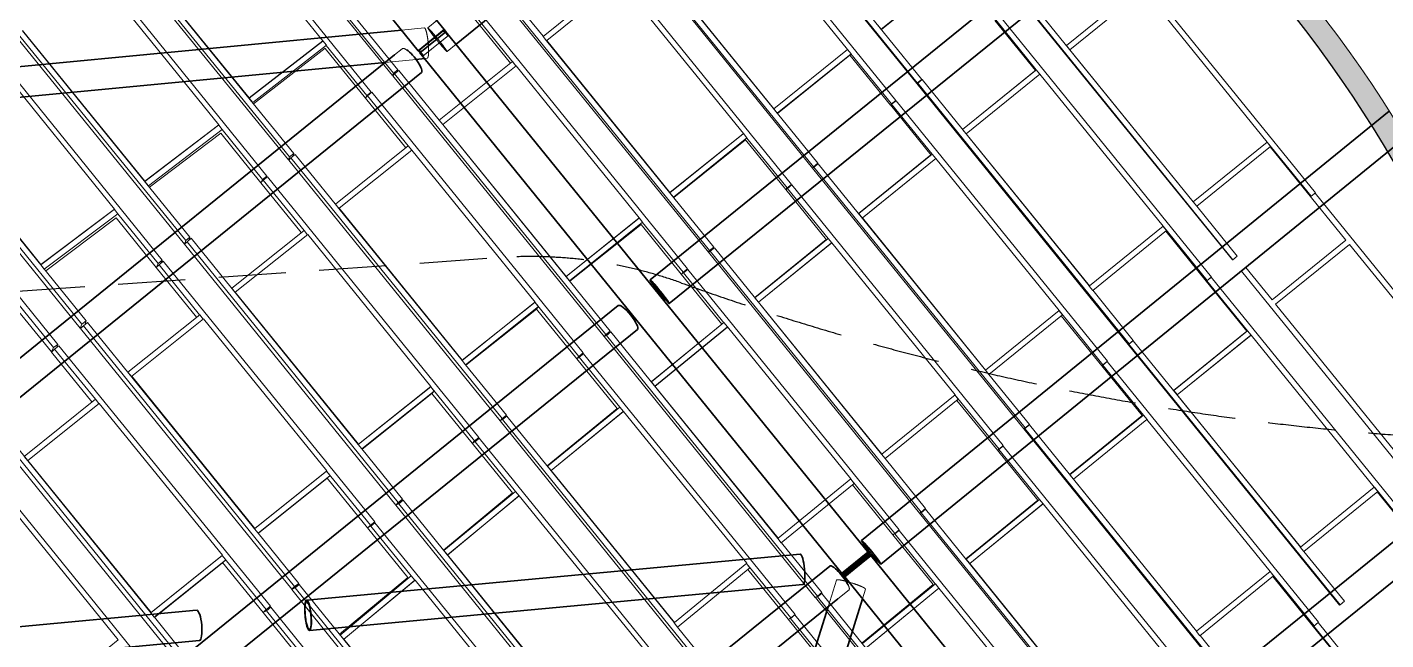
# Model space of a CAD drawing. Header units: millimetres. Extents: x 834681283 to 835686922, y 817551134 to 819407044.
# Drawn here: x 835303174 to 835315313, y 818161185 to 818166665 of the extents above; entities that cross this region are included whole.
import ezdxf
from ezdxf.xclip import XClip

# ---------------------------------------------------------------- set-up
doc = ezdxf.new("R2010")
doc.units = ezdxf.units.MM
doc.header["$LTSCALE"] = 1200
doc.header["$MEASUREMENT"] = 0
doc.header["$XCLIPFRAME"] = 0
for name, pattern in [('P01-MAAN-P-EVA$0$HIDDENX2', [0.75, 0.5, -0.25]), ('P01-MAGP-EVA-GREENERY$0$HIDDEN', [0.375, 0.25, -0.125]), ('P01-MAGP-P-RF$0$P01-MBDR-P-B1$0$FDA(cad v 2007)$0$HIDDENX2', [0.75, 0.5, -0.25]), ('P01-MAGP-P-RF$0$P01_MS_01_N1-FloorPlan-PART2OFUPPERROOFSETTINGOUT$0$BH DASHED2', [3, 2, -1]), ('P01-MAGP-P-RF$0$PHANTOM', [2.5, 1.25, -0.25, 0.25, -0.25, 0.25, -0.25])]:
    doc.linetypes.add(name, pattern=pattern)
doc.layers.get('Defpoints').update_dxf_attribs({"color": 15})
for name, color, linetype, lineweight in [('AR-PLANT_AR_BS_MI_', 9, 'Continuous', 25), ('P01-MAGP-EVA-GREENERY$0$DR-FLD', 8, 'Continuous', 25), ('P01-MAGP-P-RF$0$AR-HATCH_AR_', 253, 'Continuous', 13), ('P01-MAGP-P-RF$0$AR-PLANT_AR_BS_MI_', 4, 'Continuous', 25), ('P01-MAGP-P-RF$0$AR-ROOF_AR_BS_MI_', 3, 'Continuous', 18), ('P01-MAGP-P-RF$0$MMH053__', 253, 'P01-MAGP-P-RF$0$PHANTOM', 40), ('P01-MAGP-P-RF$0$P01_MS_01_N1-FloorPlan-PART2OFUPPERROOFSETTINGOUT$0$S-BEAM', 253, 'Continuous', 35), ('P01-MAGP-P-RF$0$P01_MS_01_N1-FloorPlan-PART2OFUPPERROOFSETTINGOUT$0$S-BEAM-HIDN', 253, 'P01-MAGP-P-RF$0$P01_MS_01_N1-FloorPlan-PART2OFUPPERROOFSETTINGOUT$0$BH DASHED2', 18), ('P01-MAGP-P-RF$0$ROOF MESH HALF TONE$0$A-GLAZ', 253, 'Continuous', 9)]:
    doc.layers.add(name, color=color, linetype=linetype, lineweight=lineweight)
doc.layers.add('P01-MAAN-P-EVA$0$ADA08640', color=2, linetype='Continuous')
doc.layers.add('P01-MAGP-EVA-GREENERY$0$SURFACE CHANNEL', color=8, linetype='Continuous')
pattern_1 = [(3.998948738, (0, 0), (27.2443254035, 65.5595853656), [0, -63.5])]

# ---------------------------------------------------------------- blocks, each defined once
blk = doc.blocks.new('P01-MAGP-P-RF$0$P01_MS_01_N1-FloorPlan-PART2OFUPPERROOFSETTINGOUT$0$Circular Hollow Sections - CHS273x8_PSB100-8479220-PART 2 OF  UPPER ROOF SETTING OUT')
at = {"layer": 'P01-MAGP-P-RF$0$P01_MS_01_N1-FloorPlan-PART2OFUPPERROOFSETTINGOUT$0$S-BEAM'}
for p, q in [((82357, 64945), (77944, 64844)), ((77950, 64571), (82363, 64672))]:
    blk.add_line(p, q, dxfattribs=at)
for centre, major_axis, start_param, end_param in [((82360, 64808), (-3, 136), 3.141593, 6.283185), ((77947, 64707), (-3, 136), 0, 3.141593), ((77947, 64707), (-3, 128), 0, 3.141593), ((77947, 64707), (-3, 136), 3.141593, 6.283185), ((77947, 64707), (-3, 128), 3.141593, 6.283185)]:
    blk.add_ellipse(centre, major_axis=major_axis, ratio=0.242817, start_param=start_param, end_param=end_param, dxfattribs=at)
blk = doc.blocks.new('P01-MAGP-P-RF$0$P01_MS_01_N1-FloorPlan-PART2OFUPPERROOFSETTINGOUT$0$Circular Hollow Sections - CHS273x10_PSB97-8454391-PART 2 OF  UPPER ROOF SETTING OUT')
at = {"layer": 'P01-MAGP-P-RF$0$P01_MS_01_N1-FloorPlan-PART2OFUPPERROOFSETTINGOUT$0$S-BEAM'}
for p, q in [((82872, 72302), (75821, 67365)), ((75978, 67142), (83028, 72079))]:
    blk.add_line(p, q, dxfattribs=at)
for centre, major_axis, start_param, end_param in [((82950, 72190), (-78, 112), 3.141593, 6.283185), ((75900, 67254), (-78, 112), 3.141593, 6.283185), ((75900, 67254), (-78, 112), 0, 3.141593), ((75900, 67254), (-73, 104), 0, 3.141593), ((75900, 67254), (-73, 104), 3.141593, 6.283185)]:
    blk.add_ellipse(centre, major_axis=major_axis, ratio=0.240759, start_param=start_param, end_param=end_param, dxfattribs=at)
blk = doc.blocks.new('P01-MAGP-P-RF$0$P01_MS_01_N1-FloorPlan-PART2OFUPPERROOFSETTINGOUT$0$Circular Hollow Sections - CHS273x10_PSB97-8454419-PART 2 OF  UPPER ROOF SETTING OUT')
at = {"layer": 'P01-MAGP-P-RF$0$P01_MS_01_N1-FloorPlan-PART2OFUPPERROOFSETTINGOUT$0$S-BEAM'}
for p, q in [((86304, 67400), (79258, 62466)), ((79415, 62242), (86461, 67176))]:
    blk.add_line(p, q, dxfattribs=at)
for centre, major_axis, start_param, end_param in [((86382, 67288), (-78, 112), 3.141593, 6.283185), ((79336, 62354), (-78, 112), 0, 3.141593), ((79336, 62354), (-73, 104), 0, 3.141593), ((79336, 62354), (-78, 112), 3.141593, 6.283185), ((79336, 62354), (-73, 104), 3.141593, 6.283185)]:
    blk.add_ellipse(centre, major_axis=major_axis, ratio=0.248356, start_param=start_param, end_param=end_param, dxfattribs=at)
blk = doc.blocks.new('P01-MAGP-P-RF$0$P01_MS_01_N1-FloorPlan-PART2OFUPPERROOFSETTINGOUT$0$Circular Hollow Sections - CHS273x8_PSB100-8479246-PART 2 OF  UPPER ROOF SETTING OUT')
at = {"layer": 'P01-MAGP-P-RF$0$P01_MS_01_N1-FloorPlan-PART2OFUPPERROOFSETTINGOUT$0$S-BEAM'}
for p, q in [((87771, 65068), (83344, 64967)), ((83350, 64694), (87777, 64795))]:
    blk.add_line(p, q, dxfattribs=at)
for centre, major_axis, start_param, end_param in [((87774, 64932), (-3, 136), 3.141593, 6.283185), ((83347, 64831), (-3, 136), 0, 3.141593), ((83347, 64831), (-3, 128), 0, 3.141593), ((83347, 64831), (-3, 136), 3.141593, 6.283185), ((83347, 64831), (-3, 128), 3.141593, 6.283185)]:
    blk.add_ellipse(centre, major_axis=major_axis, ratio=0.197786, start_param=start_param, end_param=end_param, dxfattribs=at)
blk = doc.blocks.new('P01-MAGP-P-RF$0$P01_MS_01_N1-FloorPlan-PART2OFUPPERROOFSETTINGOUT$0$Circular Hollow Sections - CHS273x16_PSB98-8454246-PART 2 OF  UPPER ROOF SETTING OUT')
at = {"layer": 'P01-MAGP-P-RF$0$P01_MS_01_N1-FloorPlan-PART2OFUPPERROOFSETTINGOUT$0$S-BEAM'}
for p, q in [((84467, 69776), (77590, 64961)), ((77747, 64737), (84695, 69602))]:
    blk.add_line(p, q, dxfattribs=at)
for centre, major_axis, start_param, end_param in [((84617, 69714), (-78, 112), 3.141593, 5.564393), ((77669, 64849), (-78, 112), 0, 3.141593), ((77669, 64849), (-73, 104), 0, 3.141593), ((77669, 64849), (-78, 112), 3.141593, 6.283185), ((77669, 64849), (-73, 104), 3.141593, 6.283185)]:
    blk.add_ellipse(centre, major_axis=major_axis, ratio=0.27458, start_param=start_param, end_param=end_param, dxfattribs=at)
at = {"layer": 'P01-MAGP-P-RF$0$P01_MS_01_N1-FloorPlan-PART2OFUPPERROOFSETTINGOUT$0$S-BEAM-HIDN'}
blk.add_line((84538, 69826), (84467, 69776), dxfattribs=at)
blk.add_ellipse((84617, 69714), major_axis=(-78, 112), ratio=0.27458, start_param=5.564757, end_param=6.283185, dxfattribs=at)
blk = doc.blocks.new('P01-MAGP-P-RF$0$P01_MS_01_N1-FloorPlan-PART2OFUPPERROOFSETTINGOUT$0$Circular Hollow Sections - CHS273x10_PSB97-8454416-PART 2 OF  UPPER ROOF SETTING OUT')
at = {"layer": 'P01-MAGP-P-RF$0$P01_MS_01_N1-FloorPlan-PART2OFUPPERROOFSETTINGOUT$0$S-BEAM'}
for p, q in [((88028, 64944), (81017, 60035)), ((81173, 59812), (88079, 64647))]:
    blk.add_line(p, q, dxfattribs=at)
for centre, major_axis, start_param, end_param in [((88106, 64833), (-78, 112), 3.912535, 6.283185), ((81095, 59923), (-78, 112), 0, 3.141593), ((81095, 59923), (-73, 104), 0, 3.141593), ((81095, 59923), (-78, 112), 3.141593, 6.283185), ((81095, 59923), (-73, 104), 3.141593, 6.283185)]:
    blk.add_ellipse(centre, major_axis=major_axis, ratio=0.221574, start_param=start_param, end_param=end_param, dxfattribs=at)
at = {"layer": 'P01-MAGP-P-RF$0$P01_MS_01_N1-FloorPlan-PART2OFUPPERROOFSETTINGOUT$0$S-BEAM-HIDN'}
blk.add_line((88079, 64647), (88184, 64721), dxfattribs=at)
blk.add_ellipse((88106, 64833), major_axis=(-78, 112), ratio=0.221574, start_param=3.141593, end_param=3.91217, dxfattribs=at)
blk = doc.blocks.new('P01-MAGP-P-RF$0$P01_MS_01_N1-FloorPlan-PART2OFUPPERROOFSETTINGOUT$0$Circular Hollow Sections - CHS273x8_PSB100-8479182-PART 2 OF  UPPER ROOF SETTING OUT')
at = {"layer": 'P01-MAGP-P-RF$0$P01_MS_01_N1-FloorPlan-PART2OFUPPERROOFSETTINGOUT$0$S-BEAM'}
for p, q in [((87987, 64583), (86348, 60403)), ((86602, 60304), (88299, 64631))]:
    blk.add_line(p, q, dxfattribs=at)
for centre, major_axis, start_param, end_param in [((88205, 64765), (-127, 50), 4.896847, 5.104477), ((86475, 60354), (-127, 50), 0, 3.141593), ((86475, 60354), (-127, 50), 3.141593, 6.283185), ((86475, 60354), (-120, 47), 0, 3.141593), ((86475, 60354), (-120, 47), 3.141593, 6.283185)]:
    blk.add_ellipse(centre, major_axis=major_axis, ratio=0.124708, start_param=start_param, end_param=end_param, dxfattribs=at)
at = {"layer": 'P01-MAGP-P-RF$0$P01_MS_01_N1-FloorPlan-PART2OFUPPERROOFSETTINGOUT$0$S-BEAM-HIDN'}
for p, q in [((88078, 64815), (87987, 64583)), ((88299, 64631), (88332, 64715))]:
    blk.add_line(p, q, dxfattribs=at)
for start_param, end_param in [(5.104842, 6.283185), (3.141593, 4.896482)]:
    blk.add_ellipse((88205, 64765), major_axis=(-127, 50), ratio=0.124708, start_param=start_param, end_param=end_param, dxfattribs=at)
blk = doc.blocks.new('P01-MAGP-P-RF$0$P01_MS_01_N1-FloorPlan-PART2OFUPPERROOFSETTINGOUT$0$Circular Hollow Sections - CHS273x8_PSB100-8479301-PART 2 OF  UPPER ROOF SETTING OUT')
at = {"layer": 'P01-MAGP-P-RF$0$P01_MS_01_N1-FloorPlan-PART2OFUPPERROOFSETTINGOUT$0$S-BEAM'}
for p, q in [((84545, 69993), (79913, 69873)), ((79920, 69601), (84380, 69715)), ((84656, 69722), (84733, 69724))]:
    blk.add_line(p, q, dxfattribs=at)
for centre, major_axis, start_param, end_param in [((79916, 69737), (-4, 136), 0, 3.141593), ((79916, 69737), (-3, 128), 0, 3.141593), ((79916, 69737), (-4, 136), 3.141593, 6.283185), ((79916, 69737), (-3, 128), 3.141593, 6.283185), ((84753, 69862), (-4, 136), 4.510246, 4.720783)]:
    blk.add_ellipse(centre, major_axis=major_axis, ratio=0.158489, start_param=start_param, end_param=end_param, dxfattribs=at)
at = {"layer": 'P01-MAGP-P-RF$0$P01_MS_01_N1-FloorPlan-PART2OFUPPERROOFSETTINGOUT$0$S-BEAM-HIDN'}
for p, q in [((84750, 69998), (84545, 69993)), ((84380, 69715), (84656, 69722)), ((84733, 69724), (84757, 69725))]:
    blk.add_line(p, q, dxfattribs=at)
for start_param, end_param in [(4.721148, 6.283185), (3.141593, 4.509881)]:
    blk.add_ellipse((84753, 69862), major_axis=(-4, 136), ratio=0.158489, start_param=start_param, end_param=end_param, dxfattribs=at)
blk = doc.blocks.new('P01-MAGP-P-RF$0$ROOF MESH HALF TONE')
at = {"layer": 'P01-MAGP-P-RF$0$ROOF MESH HALF TONE$0$A-GLAZ', "lineweight": 5}
for p, q in [((82716, 72043), (84437, 69592)), ((84445, 69613), (82724, 72064)), ((84235, 69459), (82514, 71923)), ((87383, 71651), (89104, 69194)), ((89109, 69201), (87388, 71657)), ((84486, 69641), (83124, 71581)), ((88906, 69058), (87185, 71516)), ((83467, 68932), (81746, 71383)), ((81735, 71356), (83456, 68906)), ((82840, 71374), (83837, 69946)), ((83252, 68774), (81532, 71237)), ((89150, 69229), (87788, 71173)), ((83144, 69482), (82145, 70905)), ((83508, 68960), (82145, 70901)), ((86401, 70963), (88122, 68506)), ((88131, 68517), (86410, 70974)), ((87504, 70976), (88507, 69542)), ((87925, 68372), (86204, 70830)), ((80755, 70671), (82476, 68219)), ((82490, 68251), (80769, 70702)), ((81861, 70685), (82856, 69261)), ((82269, 68089), (80549, 70550)), ((88172, 68546), (86809, 70490)), ((87814, 69059), (86810, 70492)), ((92588, 67971), (90868, 70429)), ((87153, 67834), (85432, 70290)), ((85802, 69849), (85473, 70319)), ((85802, 69848), (86494, 70329)), ((85832, 69809), (86524, 70290)), ((86524, 70290), (87527, 68856)), ((82530, 68278), (81166, 70221)), ((82164, 68805), (81167, 70225)), ((85419, 70276), (87141, 67819)), ((88821, 69701), (89516, 70186)), ((89510, 70179), (88822, 69698)), ((85495, 69629), (85166, 70099)), ((85542, 69602), (85182, 70116)), ((86944, 67686), (85223, 70144)), ((79775, 69986), (81496, 67533)), ((81513, 67568), (79792, 70022)), ((80881, 69995), (81875, 68574)), ((83143, 69479), (83836, 69944)), ((83837, 69946), (83144, 69482)), ((83837, 69946), (83836, 69944)), ((83836, 69944), (83838, 69945)), ((83867, 69905), (83838, 69945)), ((90461, 69442), (91157, 69929)), ((91153, 69926), (90461, 69442)), ((81286, 67402), (79566, 69861)), ((83173, 69440), (83867, 69905)), ((83853, 69878), (83180, 69426)), ((84181, 69409), (83853, 69877)), ((84194, 69431), (83865, 69903)), ((85802, 69848), (85831, 69807)), ((85832, 69809), (85831, 69808)), ((85831, 69808), (85831, 69807)), ((87194, 67862), (85831, 69807)), ((86836, 68376), (85832, 69809)), ((90086, 69881), (91807, 67424)), ((91811, 67426), (90090, 69884)), ((91493, 67967), (90131, 69913)), ((90490, 69401), (91186, 69888)), ((91186, 69888), (92189, 68455)), ((88792, 69741), (88821, 69701)), ((90169, 69237), (89839, 69709)), ((90177, 69243), (89847, 69714)), ((91609, 67285), (89888, 69742)), ((84437, 69592), (84445, 69613)), ((84448, 69600), (84437, 69592)), ((84455, 69607), (84439, 69589)), ((84439, 69589), (86160, 67132)), ((84445, 69613), (84486, 69641)), ((84496, 69635), (84455, 69607)), ((86176, 67150), (84455, 69607)), ((84486, 69641), (84479, 69623)), ((84825, 69165), (84496, 69635)), ((84824, 69165), (85514, 69642)), ((84855, 69126), (85544, 69603)), ((85542, 69602), (85514, 69642)), ((85544, 69603), (86547, 68170)), ((81554, 67595), (80188, 69542)), ((81184, 68127), (80189, 69545)), ((83144, 69482), (83143, 69479)), ((83145, 69480), (83173, 69440)), ((84194, 69431), (84235, 69459)), ((84241, 69456), (84201, 69428)), ((84235, 69459), (84230, 69449)), ((85962, 66999), (84241, 69456)), ((87813, 69058), (88507, 69541)), ((88507, 69542), (87814, 69059)), ((87842, 69017), (88536, 69501)), ((88526, 69490), (87843, 69014)), ((88536, 69501), (88507, 69542)), ((88507, 69541), (88507, 69542)), ((88507, 69542), (88507, 69541)), ((88855, 69019), (88526, 69490)), ((88865, 69029), (88535, 69500)), ((90461, 69442), (90490, 69401)), ((84510, 68939), (84181, 69409)), ((84182, 69406), (84194, 69431)), ((84201, 69428), (84186, 69414)), ((84532, 68955), (84201, 69428)), ((90490, 69401), (90489, 69401)), ((91493, 67967), (90490, 69401)), ((82162, 68802), (82855, 69258)), ((82856, 69261), (82164, 68805)), ((82192, 68762), (82884, 69218)), ((82856, 69261), (82855, 69258)), ((82855, 69258), (82856, 69259)), ((82884, 69218), (82856, 69259)), ((83212, 68747), (82883, 69217)), ((89104, 69194), (89145, 69222)), ((89145, 69222), (89104, 69194)), ((89104, 69194), (89109, 69201)), ((89112, 69198), (89104, 69194)), ((89104, 69194), (90824, 66736)), ((89109, 69201), (89150, 69229)), ((89153, 69227), (89112, 69198)), ((90833, 66741), (89112, 69198)), ((89150, 69229), (89145, 69222)), ((89145, 69222), (89152, 69227)), ((90515, 67282), (89153, 69227)), ((90169, 69238), (89482, 68756)), ((89483, 68756), (90177, 69243)), ((89512, 68716), (90206, 69202)), ((90206, 69202), (90177, 69243)), ((90206, 69202), (91210, 67769)), ((82869, 69186), (82201, 68747)), ((83195, 68719), (82869, 69186)), ((84824, 69165), (84853, 69124)), ((84855, 69126), (84853, 69124)), ((86217, 67178), (84853, 69124)), ((84853, 69124), (84853, 69124)), ((85858, 67693), (84855, 69126)), ((83467, 68932), (83508, 68960)), ((83518, 68950), (83478, 68923)), ((83508, 68960), (83498, 68936)), ((84879, 67008), (83518, 68950)), ((83847, 68481), (84533, 68955)), ((84561, 68914), (84533, 68955)), ((87814, 69059), (87813, 69058)), ((87814, 69058), (87842, 69017)), ((88855, 69019), (88865, 69029)), ((89186, 68548), (88855, 69020)), ((88855, 69020), (88855, 69020)), ((88867, 69027), (88856, 69020)), ((88865, 69029), (88906, 69058)), ((88908, 69055), (88867, 69027)), ((89197, 68556), (88867, 69027)), ((88906, 69058), (88896, 69048)), ((88896, 69048), (88907, 69055)), ((90629, 66598), (88908, 69055)), ((83456, 68906), (83467, 68932)), ((83471, 68916), (83456, 68906)), ((83478, 68923), (83458, 68903)), ((83458, 68903), (85179, 66445)), ((85199, 66465), (83478, 68923)), ((83877, 68442), (84563, 68915)), ((84563, 68915), (85566, 67483)), ((86835, 68375), (87526, 68855)), ((87527, 68856), (86836, 68376)), ((87526, 68855), (87527, 68856)), ((87527, 68856), (87526, 68855)), ((87555, 68815), (87527, 68856)), ((82164, 68805), (82162, 68802)), ((82164, 68803), (82192, 68762)), ((83525, 68248), (83195, 68718)), ((83197, 68717), (83212, 68747)), ((83219, 68740), (83200, 68722)), ((83212, 68747), (83252, 68774)), ((83259, 68768), (83219, 68740)), ((83551, 68266), (83219, 68740)), ((83252, 68774), (83245, 68758)), ((84980, 66311), (83259, 68768)), ((86864, 68334), (87555, 68815)), ((87542, 68800), (86866, 68331)), ((87871, 68330), (87542, 68800)), ((87884, 68344), (87555, 68814)), ((89483, 68756), (89512, 68715)), ((89512, 68716), (89511, 68715)), ((90516, 67282), (89512, 68716)), ((81183, 68124), (81873, 68571)), ((81875, 68574), (81184, 68127)), ((81212, 68083), (81902, 68531)), ((81884, 68495), (81223, 68067)), ((81875, 68574), (81873, 68571)), ((81873, 68571), (81874, 68571)), ((81902, 68531), (81874, 68571)), ((82210, 68028), (81884, 68495)), ((82229, 68062), (81902, 68530)), ((83847, 68481), (83876, 68440)), ((88122, 68506), (88163, 68535)), ((88163, 68535), (88122, 68506)), ((88122, 68506), (88131, 68517)), ((88134, 68513), (88122, 68506)), ((88122, 68506), (89842, 66048)), ((88131, 68517), (88172, 68546)), ((88175, 68541), (88134, 68513)), ((89854, 66055), (88134, 68513)), ((88172, 68546), (88163, 68535)), ((88163, 68535), (88175, 68541)), ((89537, 66596), (88175, 68541)), ((89185, 68549), (88504, 68071)), ((88505, 68071), (89198, 68556)), ((89226, 68515), (88534, 68029)), ((88535, 68030), (89227, 68515)), ((89226, 68515), (89198, 68556)), ((89226, 68515), (89226, 68515)), ((89226, 68515), (89226, 68515)), ((89227, 68515), (90231, 67082)), ((83877, 68442), (83876, 68440)), ((83876, 68440), (84879, 67007)), ((84880, 67009), (83877, 68442)), ((86836, 68376), (86835, 68375)), ((86835, 68375), (86864, 68334)), ((87872, 68331), (87884, 68344)), ((87884, 68344), (87925, 68372)), ((87927, 68368), (87887, 68339)), ((87911, 68359), (87927, 68368)), ((87925, 68372), (87912, 68358)), ((89649, 65911), (87927, 68368)), ((92189, 68455), (91493, 67967)), ((91522, 67926), (92218, 68413)), ((92218, 68413), (92189, 68454)), ((92547, 67943), (92189, 68454)), ((92470, 68045), (92214, 68411)), ((82476, 68219), (82490, 68251)), ((82494, 68232), (82476, 68219)), ((82501, 68238), (82478, 68217)), ((82490, 68251), (82530, 68278)), ((82541, 68266), (82501, 68238)), ((84221, 65780), (82501, 68238)), ((82530, 68278), (82518, 68249)), ((83901, 66323), (82541, 68266)), ((82870, 67797), (83551, 68267)), ((82900, 67758), (83581, 68227)), ((83579, 68226), (83551, 68267)), ((83581, 68227), (84585, 66795)), ((87887, 68339), (87871, 68330)), ((88202, 67858), (87871, 68330)), ((88217, 67869), (87887, 68339)), ((81184, 68127), (81183, 68124)), ((81184, 68124), (81212, 68083)), ((82478, 68217), (84198, 65758)), ((85857, 67692), (86546, 68169)), ((85857, 67692), (86546, 68168)), ((86547, 68170), (85858, 67693)), ((85885, 67651), (86574, 68128)), ((86558, 68110), (85888, 67647)), ((86547, 68170), (86546, 68168)), ((86574, 68128), (86546, 68169)), ((86886, 67641), (86558, 68110)), ((86903, 67658), (86574, 68127)), ((82237, 68051), (82210, 68028)), ((82539, 67558), (82210, 68028)), ((82212, 68031), (82229, 68062)), ((82229, 68062), (82269, 68089)), ((82276, 68079), (82237, 68051)), ((82568, 67578), (82237, 68051)), ((82269, 68089), (82258, 68066)), ((83999, 65623), (82276, 68079)), ((88505, 68071), (88534, 68030)), ((88535, 68030), (88534, 68029)), ((89538, 66596), (88535, 68030)), ((92470, 68045), (92831, 67531)), ((87153, 67834), (87194, 67862)), ((87194, 67862), (87181, 67848)), ((88200, 67860), (87526, 67386)), ((87528, 67384), (88217, 67869)), ((88246, 67828), (88217, 67869)), ((91493, 67967), (91522, 67926)), ((91493, 67967), (91493, 67967)), ((91493, 67967), (91493, 67967)), ((91852, 67455), (91522, 67926)), ((92544, 67940), (92536, 67951)), ((92544, 67940), (92547, 67943)), ((92547, 67943), (92588, 67971)), ((94233, 65616), (92585, 67969)), ((81224, 67339), (80899, 67803)), ((81246, 67377), (80920, 67842)), ((82870, 67797), (82899, 67756)), ((82900, 67758), (82898, 67756)), ((82898, 67756), (83901, 66322)), ((83903, 66324), (82900, 67758)), ((87181, 67848), (87141, 67819)), ((87141, 67819), (87182, 67847)), ((87141, 67819), (87153, 67834)), ((87157, 67827), (87141, 67819)), ((87141, 67819), (88861, 65361)), ((87198, 67856), (87157, 67827)), ((88877, 65369), (87157, 67827)), ((87182, 67847), (87198, 67856)), ((88559, 65910), (87198, 67856)), ((88245, 67828), (87556, 67343)), ((87558, 67344), (88247, 67828)), ((88245, 67828), (88246, 67828)), ((88246, 67828), (88247, 67828)), ((88247, 67828), (89251, 66395)), ((91210, 67769), (90516, 67282)), ((91238, 67727), (91209, 67768)), ((91568, 67256), (91210, 67768)), ((85858, 67693), (85857, 67692)), ((85857, 67692), (85885, 67651)), ((86906, 67651), (86886, 67641)), ((87215, 67171), (86886, 67641)), ((86887, 67642), (86903, 67658)), ((86903, 67658), (86944, 67686)), ((86946, 67680), (86906, 67651)), ((87236, 67181), (86906, 67651)), ((86926, 67670), (86946, 67680)), ((86944, 67686), (86927, 67669)), ((88669, 65223), (86946, 67680)), ((90543, 67240), (91238, 67727)), ((91560, 67251), (91231, 67722)), ((81496, 67533), (81513, 67568)), ((81517, 67546), (81496, 67533)), ((81525, 67553), (81498, 67531)), ((81498, 67531), (83217, 65072)), ((81513, 67568), (81554, 67595)), ((81565, 67580), (81525, 67553)), ((83244, 65094), (81525, 67553)), ((81554, 67595), (81538, 67562)), ((82924, 65637), (81565, 67580)), ((81893, 67112), (82569, 67579)), ((81924, 67072), (82599, 67539)), ((82598, 67538), (82569, 67579)), ((82599, 67539), (83604, 66107)), ((92135, 67043), (92831, 67531)), ((81225, 67339), (81246, 67377)), ((81246, 67377), (81286, 67402)), ((81294, 67390), (81254, 67362)), ((81286, 67402), (81270, 67373)), ((83017, 64934), (81294, 67390)), ((84879, 67007), (85564, 67481)), ((84879, 67007), (85564, 67481)), ((85566, 67483), (84880, 67009)), ((84907, 66966), (85593, 67440)), ((85573, 67420), (84910, 66963)), ((85566, 67483), (85564, 67481)), ((85593, 67440), (85564, 67481)), ((85922, 66971), (85564, 67481)), ((85573, 67420), (85593, 67440)), ((85902, 66951), (85573, 67420)), ((87528, 67384), (87557, 67344)), ((91807, 67424), (91811, 67426)), ((91811, 67426), (91852, 67455)), ((92859, 67490), (92163, 67002)), ((92859, 67490), (93864, 66056)), ((81254, 67362), (81224, 67338)), ((81554, 66868), (81224, 67338)), ((81586, 66890), (81254, 67362)), ((87558, 67344), (87556, 67343)), ((88561, 65910), (87558, 67344)), ((90516, 67282), (90515, 67282)), ((90515, 67282), (90515, 67282)), ((90515, 67281), (90543, 67240)), ((91567, 67254), (91560, 67251)), ((91890, 66781), (91560, 67251)), ((91563, 67253), (91568, 67256)), ((91608, 67283), (91567, 67254)), ((91897, 66783), (91567, 67254)), ((91568, 67256), (91609, 67285)), ((91604, 67281), (91608, 67283)), ((93329, 64825), (91608, 67283)), ((91880, 67319), (91877, 67318)), ((91921, 67348), (91880, 67319)), ((93429, 65108), (91880, 67319)), ((91918, 67347), (91921, 67348)), ((91921, 67348), (92135, 67043)), ((86160, 67132), (86200, 67160)), ((86200, 67160), (86160, 67132)), ((86160, 67132), (86176, 67150)), ((86180, 67141), (86160, 67132)), ((86160, 67132), (87879, 64674)), ((86176, 67150), (86217, 67178)), ((86221, 67170), (86180, 67141)), ((87899, 64683), (86180, 67141)), ((86217, 67178), (86200, 67160)), ((86200, 67160), (86221, 67170)), ((87582, 65223), (86221, 67170)), ((87215, 67171), (86549, 66700)), ((86552, 66698), (87236, 67182)), ((87264, 67140), (86580, 66656)), ((86581, 66657), (87266, 67141)), ((87265, 67141), (87236, 67182)), ((87264, 67140), (87265, 67141)), ((87265, 67140), (87266, 67141)), ((87266, 67141), (88270, 65708)), ((90873, 66769), (90544, 67241)), ((81893, 67112), (81922, 67071)), ((81924, 67072), (81921, 67070)), ((81921, 67070), (82924, 65636)), ((82926, 65638), (81924, 67072)), ((84880, 67009), (84879, 67007)), ((84879, 67007), (84907, 66966)), ((90231, 67082), (89538, 66596)), ((89565, 66554), (90258, 67040)), ((90258, 67040), (90229, 67081)), ((90588, 66570), (90230, 67081)), ((90577, 66562), (90247, 67033)), ((81947, 64950), (80588, 66895)), ((80917, 66425), (81587, 66890)), ((81615, 66850), (81587, 66890)), ((85239, 66493), (84907, 66967)), ((85925, 66963), (85901, 66952)), ((85902, 66952), (85922, 66971)), ((86230, 66482), (85902, 66951)), ((85922, 66971), (85962, 66999)), ((85965, 66991), (85925, 66963)), ((86254, 66493), (85925, 66963)), ((85962, 66999), (85944, 66982)), ((85944, 66981), (85965, 66991)), ((87688, 64534), (85965, 66991)), ((92163, 67002), (93167, 65569)), ((80517, 66844), (82236, 64385)), ((82267, 64408), (80548, 66867)), ((80947, 66386), (81617, 66851)), ((81617, 66851), (82622, 65419)), ((83901, 66322), (84583, 66793)), ((84585, 66795), (83903, 66324)), ((84585, 66795), (84583, 66793)), ((84611, 66752), (84583, 66793)), ((84940, 66284), (84583, 66793)), ((84583, 66793), (84583, 66793)), ((90872, 66766), (90832, 66738)), ((90833, 66741), (90873, 66769)), ((90867, 66765), (90872, 66766)), ((92234, 64822), (90872, 66766)), ((91890, 66781), (91201, 66297)), ((91203, 66296), (91898, 66784)), ((91926, 66743), (91898, 66784)), ((82035, 64245), (80311, 66700)), ((83929, 66281), (84611, 66752)), ((84588, 66731), (83932, 66278)), ((84588, 66731), (84611, 66752)), ((84917, 66262), (84588, 66731)), ((86552, 66698), (86580, 66657)), ((86581, 66657), (86580, 66656)), ((87584, 65224), (86581, 66657)), ((90824, 66736), (90833, 66741)), ((90832, 66738), (90825, 66736)), ((90825, 66736), (90827, 66738)), ((90825, 66736), (92545, 64278)), ((92552, 64280), (90832, 66738)), ((91231, 66255), (91926, 66742)), ((91925, 66742), (91231, 66255)), ((91925, 66742), (91926, 66742)), ((91926, 66742), (91926, 66743)), ((91926, 66742), (92930, 65309)), ((89536, 66595), (89565, 66554)), ((89538, 66596), (89537, 66596)), ((89537, 66596), (89537, 66596)), ((89895, 66084), (89566, 66555)), ((90587, 66566), (90576, 66563)), ((90906, 66092), (90577, 66562)), ((90579, 66564), (90588, 66570)), ((90627, 66595), (90587, 66566)), ((90917, 66095), (90587, 66566)), ((90588, 66570), (90629, 66598)), ((90622, 66593), (90627, 66595)), ((92349, 64138), (90627, 66595)), ((80917, 66425), (80945, 66384)), ((85179, 66444), (85219, 66473)), ((85219, 66473), (85179, 66445)), ((85179, 66445), (85199, 66465)), ((85203, 66455), (85179, 66444)), ((85179, 66444), (86898, 63987)), ((85199, 66465), (85239, 66493)), ((85243, 66483), (85203, 66455)), ((86922, 63997), (85203, 66455)), ((85239, 66493), (85219, 66473)), ((85219, 66473), (85243, 66483)), ((86604, 64537), (85243, 66483)), ((86230, 66482), (85571, 66014)), ((85575, 66010), (86255, 66494)), ((86283, 66452), (85603, 65969)), ((85605, 65970), (86285, 66453)), ((86284, 66453), (86255, 66494)), ((86283, 66452), (86284, 66453)), ((86283, 66452), (86285, 66453)), ((86285, 66453), (87289, 65021)), ((80947, 66386), (80945, 66384)), ((80945, 66384), (81947, 64950)), ((81950, 64952), (80947, 66386)), ((83903, 66324), (83901, 66322)), ((83901, 66322), (83929, 66281)), ((84261, 65807), (83930, 66281)), ((84919, 66264), (84940, 66284)), ((84940, 66284), (84980, 66311)), ((84983, 66303), (84944, 66274)), ((84980, 66311), (84960, 66292)), ((84960, 66292), (84983, 66303)), ((86707, 63845), (84983, 66303)), ((89251, 66395), (88561, 65910)), ((88587, 65868), (89277, 66353)), ((89277, 66353), (89249, 66394)), ((89609, 65882), (89250, 66394)), ((89593, 65873), (89263, 66343)), ((91203, 66296), (91232, 66255)), ((80635, 66163), (81640, 64730)), ((84944, 66274), (84916, 66262)), ((85245, 65794), (84917, 66262)), ((85273, 65805), (84944, 66274)), ((92235, 64821), (91231, 66255)), ((91231, 66255), (91231, 66255)), ((82923, 65636), (83601, 66104)), ((83604, 66107), (82926, 65638)), ((82952, 65595), (83630, 66064)), ((83603, 66041), (82955, 65593)), ((83959, 65595), (83601, 66105)), ((83601, 66105), (83602, 66105)), ((83630, 66064), (83601, 66104)), ((83604, 66107), (83602, 66105)), ((83603, 66041), (83630, 66064)), ((83932, 65572), (83603, 66041)), ((89842, 66048), (89854, 66055)), ((89843, 66048), (89846, 66051)), ((89853, 66050), (89843, 66048)), ((89843, 66048), (91562, 63591)), ((89894, 66079), (89853, 66050)), ((91573, 63593), (89853, 66050)), ((89854, 66055), (89895, 66084)), ((89886, 66077), (89894, 66079)), ((91255, 64135), (89894, 66079)), ((90906, 66092), (90222, 65611)), ((90225, 65609), (90918, 66096)), ((90945, 66054), (90253, 65567)), ((90254, 65567), (90946, 66054)), ((90947, 66055), (90918, 66096)), ((90945, 66054), (90947, 66055)), ((90945, 66054), (90946, 66054)), ((90946, 66054), (91950, 64622)), ((85575, 66010), (85604, 65970)), ((85605, 65970), (85603, 65969)), ((86607, 64537), (85605, 65970)), ((84221, 65780), (84261, 65807)), ((84266, 65797), (84226, 65768)), ((84261, 65807), (84238, 65786)), ((84238, 65786), (84266, 65797)), ((85627, 63849), (84266, 65797)), ((85245, 65794), (84594, 65327)), ((84598, 65323), (85273, 65806)), ((85302, 65765), (85273, 65806)), ((88561, 65910), (88559, 65909)), ((88559, 65910), (88559, 65909)), ((88559, 65909), (88587, 65868)), ((88917, 65398), (88588, 65868)), ((89606, 65878), (89592, 65874)), ((89922, 65404), (89593, 65873)), ((89596, 65875), (89609, 65882)), ((89647, 65907), (89606, 65878)), ((89937, 65407), (89606, 65878)), ((89609, 65882), (89649, 65911)), ((89642, 65905), (89647, 65907)), ((91370, 63449), (89647, 65907)), ((84198, 65757), (84238, 65786)), ((84238, 65786), (84198, 65758)), ((84198, 65758), (84221, 65780)), ((84226, 65768), (84198, 65757)), ((84198, 65757), (85916, 63299)), ((85944, 63310), (84226, 65768)), ((85301, 65764), (84626, 65281)), ((84628, 65282), (85304, 65765)), ((85301, 65764), (85302, 65765)), ((85301, 65764), (85304, 65765)), ((85304, 65765), (86308, 64334)), ((88270, 65708), (87584, 65224)), ((88296, 65666), (88268, 65707)), ((88628, 65194), (88269, 65707)), ((82923, 65636), (82952, 65595)), ((82926, 65638), (82924, 65636)), ((83284, 65121), (82953, 65595)), ((83962, 65585), (83932, 65573)), ((84260, 65105), (83932, 65572)), ((83933, 65574), (83959, 65595)), ((83959, 65595), (83999, 65623)), ((84001, 65614), (83962, 65585)), ((84291, 65117), (83962, 65585)), ((83975, 65603), (84001, 65614)), ((83999, 65623), (83976, 65603)), ((85725, 63156), (84001, 65614)), ((87610, 65181), (88296, 65666)), ((88608, 65184), (88279, 65654)), ((90225, 65609), (90254, 65568)), ((90254, 65567), (90253, 65567)), ((91256, 64134), (90254, 65567)), ((81946, 64949), (82619, 65416)), ((82622, 65419), (81950, 64952)), ((81975, 64908), (82647, 65375)), ((82618, 65352), (81977, 64907)), ((82947, 64883), (82616, 65354)), ((82618, 65352), (82647, 65375)), ((82621, 65418), (82619, 65417)), ((82977, 64907), (82619, 65417)), ((82619, 65416), (82619, 65417)), ((82647, 65375), (82619, 65416)), ((84598, 65323), (84627, 65282)), ((88861, 65361), (88877, 65369)), ((88861, 65360), (88866, 65364)), ((88876, 65363), (88861, 65360)), ((88861, 65360), (90580, 62903)), ((88917, 65392), (88876, 65363)), ((90595, 62906), (88876, 65363)), ((88877, 65369), (88917, 65398)), ((88906, 65390), (88917, 65392)), ((90277, 63447), (88917, 65392)), ((89922, 65404), (89244, 64924)), ((89248, 64921), (89938, 65408)), ((89965, 65366), (89276, 64879)), ((89277, 64879), (89967, 65367)), ((89967, 65367), (89938, 65408)), ((89965, 65366), (89967, 65367)), ((89965, 65366), (89967, 65367)), ((89967, 65367), (90971, 63934)), ((92930, 65309), (92235, 64821)), ((92957, 65267), (92929, 65308)), ((93288, 64797), (92930, 65308)), ((84628, 65282), (84626, 65281)), ((85630, 63850), (84628, 65282)), ((87581, 65222), (87610, 65181)), ((87584, 65224), (87582, 65223)), ((87582, 65223), (87582, 65223)), ((88626, 65190), (88608, 65185)), ((88614, 65187), (88628, 65194)), ((88667, 65219), (88626, 65190)), ((88956, 64719), (88626, 65190)), ((88628, 65194), (88669, 65223)), ((88661, 65217), (88667, 65219)), ((90390, 62761), (88667, 65219)), ((92262, 64780), (92957, 65267)), ((93282, 64794), (92953, 65264)), ((83217, 65070), (83257, 65099)), ((83257, 65099), (83217, 65072)), ((83217, 65072), (83244, 65094)), ((83249, 65082), (83217, 65070)), ((83217, 65070), (84935, 62612)), ((83244, 65094), (83284, 65121)), ((83288, 65110), (83249, 65082)), ((84966, 62624), (83249, 65082)), ((83284, 65121), (83257, 65099)), ((83257, 65099), (83288, 65110)), ((84650, 63162), (83288, 65110)), ((84260, 65105), (83616, 64641)), ((83622, 64634), (84291, 65118)), ((84319, 65076), (83649, 64593)), ((83652, 64594), (84322, 65077)), ((84320, 65077), (84291, 65118)), ((84319, 65076), (84320, 65077)), ((84319, 65076), (84322, 65077)), ((84322, 65077), (85325, 63647)), ((87940, 64712), (87611, 65182)), ((88937, 64715), (88609, 65184)), ((81946, 64949), (81975, 64908)), ((81950, 64952), (81947, 64950)), ((87289, 65021), (86607, 64537)), ((86633, 64494), (87315, 64979)), ((87315, 64979), (87287, 65019)), ((87648, 64506), (87288, 65019)), ((87624, 64495), (87295, 64964)), ((82306, 64435), (81976, 64909)), ((82980, 64896), (82946, 64883)), ((83274, 64416), (82947, 64883)), ((82949, 64884), (82977, 64907)), ((82977, 64907), (83017, 64934)), ((83019, 64925), (82980, 64896)), ((83308, 64429), (82980, 64896)), ((82991, 64914), (83019, 64925)), ((83016, 64934), (82992, 64914)), ((84744, 62467), (83019, 64925)), ((89248, 64921), (89277, 64880)), ((89277, 64879), (89276, 64879)), ((90279, 63447), (89277, 64879)), ((92234, 64822), (92234, 64821)), ((81640, 64730), (80973, 64265)), ((87899, 64683), (87940, 64712)), ((87939, 64705), (87899, 64676)), ((87927, 64702), (87939, 64705)), ((89300, 62760), (87939, 64705)), ((88937, 64715), (88267, 64238)), ((88272, 64232), (88958, 64720)), ((88986, 64679), (88958, 64720)), ((92233, 64821), (92262, 64780)), ((92235, 64821), (92234, 64821)), ((92593, 64309), (92263, 64780)), ((83622, 64634), (83650, 64594)), ((83652, 64594), (83649, 64593)), ((84653, 63162), (83652, 64594)), ((87879, 64674), (87899, 64683)), ((87880, 64672), (87886, 64677)), ((87899, 64676), (87880, 64672)), ((87880, 64672), (89598, 62215)), ((89617, 62219), (87899, 64676)), ((88985, 64678), (88299, 64190)), ((88301, 64191), (88987, 64679)), ((88985, 64678), (88986, 64679)), ((88985, 64678), (88987, 64679)), ((88987, 64679), (89990, 63247)), ((91950, 64622), (91256, 64134)), ((91283, 64092), (91977, 64580)), ((91977, 64580), (91949, 64620)), ((92308, 64110), (91950, 64620)), ((86604, 64536), (86605, 64536)), ((86604, 64535), (86633, 64494)), ((86607, 64537), (86605, 64536)), ((86962, 64025), (86633, 64495)), ((87646, 64501), (87623, 64496)), ((87953, 64026), (87624, 64495)), ((87634, 64499), (87648, 64506)), ((87686, 64530), (87646, 64501)), ((87976, 64031), (87646, 64501)), ((87648, 64506), (87688, 64534)), ((87680, 64529), (87686, 64530)), ((89410, 62072), (87686, 64530)), ((92298, 64105), (91970, 64574)), ((92545, 64278), (92552, 64280)), ((92552, 64280), (92593, 64309)), ((91254, 64133), (91283, 64092)), ((91256, 64134), (91255, 64134)), ((91255, 64134), (91255, 64134)), ((92304, 64107), (92298, 64106)), ((92628, 63635), (92298, 64105)), ((92345, 64135), (92304, 64107)), ((92634, 63635), (92304, 64107)), ((92345, 64135), (92349, 64138)), ((94067, 61677), (92345, 64135)), ((91614, 63622), (91284, 64093))]:
    blk.add_line(p, q, dxfattribs=at)
blk = doc.blocks.new('P01-MAGP-P-RF')
at = {"layer": 'P01-MAGP-P-RF$0$AR-HATCH_AR_'}
h = blk.add_hatch(dxfattribs=at)
h.set_pattern_fill('DOTS', color=256, scale=40, style=0)
h.set_pattern_definition(pattern_1)
edge = h.paths.add_edge_path()
edge.add_line((835304672, 818173383), (835304682, 818173234))
edge.add_arc((835305624, 818159767), 13500, -16.0011, 93.999, ccw=False)
edge.add_line((835318601, 818156045), (835318745, 818156004))
edge.add_arc((835305624, 818159767), 13650, 343.9989, 453.999)
h = blk.add_hatch(dxfattribs=at)
h.set_pattern_fill('DOTS', color=256, scale=40, style=0)
h.set_pattern_definition(pattern_1)
edge = h.paths.add_edge_path()
edge.add_line((835304836, 818171039), (835304822, 818171239))
edge.add_arc((835305624, 818159767), 11500, -16.0011, 93.999, ccw=False)
edge.add_line((835316678, 818156597), (835316486, 818156652))
edge.add_arc((835305624, 818159767), 11300, 343.9989, 453.999)
at = {"layer": 'P01-MAGP-P-RF$0$AR-PLANT_AR_BS_MI_', "lineweight": 13}
blk.add_lwpolyline([(835319975, 818155651, 0.520567), (835304583, 818174660), (835238735, 818170057, 0.414214), (835224882, 818154122), (835228069, 818108533, 0.414214), (835244004, 818094681), (835289068, 818097831, 0.315299), (835307728, 818112941)], format="xyb", close=True, dxfattribs=at)
at = {"layer": 'P01-MAGP-P-RF$0$AR-PLANT_AR_BS_MI_'}
for radius in [13650, 11300]:
    blk.add_arc((835305624, 818159767), radius, 343.9989, 93.999, dxfattribs=at)
at = {"layer": 'P01-MAGP-P-RF$0$AR-ROOF_AR_BS_MI_', "linetype": 'P01-MAGP-P-RF$0$P01-MBDR-P-B1$0$FDA(cad v 2007)$0$HIDDENX2'}
blk.add_lwpolyline([(835319139, 818155891, 0.520567), (835304643, 818173792), (835238795, 818169189, 0.414214), (835225750, 818154183), (835228937, 818108594, 0.414214), (835243943, 818095549), (835289007, 818098699, 0.315299), (835306891, 818113181)], format="xyb", close=True, dxfattribs=at)
at = {"layer": 'P01-MAGP-P-RF$0$AR-ROOF_AR_BS_MI_'}
for points in [[(835318601, 818156045, 0.520567), (835304682, 818173234), (835238834, 818168630, 0.414214), (835226309, 818154222), (835229496, 818108633, 0.414214), (835243904, 818096107), (835288968, 818099258, 0.315299), (835306353, 818113335)], [(835316678, 818156597, 0.520567), (835304822, 818171239), (835238974, 818166635, 0.414214), (835228304, 818154361), (835231491, 818108773, 0.414214), (835243765, 818098103), (835288829, 818101253, 0.315299), (835304431, 818113886)]]:
    blk.add_lwpolyline(points, format="xyb", close=True, dxfattribs=at)
at = {"layer": 'P01-MAGP-P-RF$0$P01_MS_01_N1-FloorPlan-PART2OFUPPERROOFSETTINGOUT$0$S-BEAM'}
for p, q in [((835307007, 818166512), (835311125, 818169866)), ((835306901, 818166643), (835305031, 818168953)), ((835304798, 818168764), (835306668, 818166454)), ((835313435, 818168207), (835308739, 818164405)), ((835308911, 818164193), (835313634, 818168018)), ((835306901, 818166643), (835306668, 818166454)), ((835306676, 818166460), (835306894, 818166636)), ((835306683, 818166435), (835306916, 818166624)), ((835306894, 818166636), (835306907, 818166620)), ((835306914, 818166626), (835306901, 818166643)), ((835310693, 818161961), (835306916, 818166624)), ((835306668, 818166454), (835306681, 818166438)), ((835306689, 818166444), (835306676, 818166460)), ((835306683, 818166435), (835310459, 818161772)), ((835315344, 818165912), (835310628, 818162075)), ((835310800, 818161863), (835315488, 818165678)), ((835316636, 818163079), (835312513, 818159741)), ((835312685, 818159529), (835316718, 818162794)), ((835310693, 818161961), (835310459, 818161772)), ((835310467, 818161778), (835310685, 818161954)), ((835310685, 818161954), (835310690, 818161948)), ((835310697, 818161955), (835310693, 818161961)), ((835310711, 818161938), (835310697, 818161955)), ((835310694, 818161942), (835310477, 818161766)), ((835310478, 818161749), (835310711, 818161938)), ((835310703, 818161932), (835310485, 818161756)), ((835310690, 818161948), (835310703, 818161932)), ((835314487, 818157274), (835310711, 818161938)), ((835310459, 818161772), (835310464, 818161766)), ((835310464, 818161766), (835310478, 818161749)), ((835310472, 818161772), (835310467, 818161778)), ((835310485, 818161756), (835310472, 818161772)), ((835310478, 818161749), (835314254, 818157086))]:
    blk.add_line(p, q, dxfattribs=at)
for centre, major_axis, ratio, start_param, end_param in [((835306840, 818166552), (-86, 106), 0.047202, 1.335837, 1.511614), ((835306840, 818166552), (-79.9, 98.1), 0.047202, 1.318012, 1.506104), ((835306840, 818166552), (-86, 106), 0.047202, 4.771307, 4.949117), ((835306840, 818166552), (-79.9, 98.1), 0.047202, 4.776814, 4.967062), ((835308825, 818164299), (-86, 106), 0.050892, 0, 2.276734), ((835308825, 818164299), (-86, 106), 0.050892, 3.141593, 6.283185), ((835308825, 818164299), (-79.6, 98.3), 0.050892, 0, 3.141593), ((835308825, 818164299), (-79.6, 98.3), 0.050892, 3.141593, 6.283185), ((835308825, 818164299), (-86, 106), 0.050892, 2.284795, 3.141593), ((835310714, 818161969), (-86, 106), 0.060779, 0, 3.141593), ((835310714, 818161969), (-86, 106), 0.060779, 3.141593, 6.283185), ((835310714, 818161969), (-79.8, 98.1), 0.060779, 0, 3.141593), ((835310714, 818161969), (-79.8, 98.1), 0.060779, 3.141593, 6.283185)]:
    blk.add_ellipse(centre, major_axis=major_axis, ratio=ratio, start_param=start_param, end_param=end_param, dxfattribs=at)
at = {"layer": 'P01-MAGP-P-RF$0$P01_MS_01_N1-FloorPlan-PART2OFUPPERROOFSETTINGOUT$0$S-BEAM-HIDN'}
for p, q in [((835306835, 818166724), (835306754, 818166658)), ((835306709, 818166404), (835306942, 818166592)), ((835306934, 818166587), (835306716, 818166411)), ((835306907, 818166620), (835306934, 818166587)), ((835306916, 818166624), (835306914, 818166626)), ((835306716, 818166411), (835306689, 818166444)), ((835306926, 818166446), (835307007, 818166512)), ((835306681, 818166438), (835306683, 818166435)), ((835310684, 818161971), (835310451, 818161782)), ((835310459, 818161788), (835310677, 818161964)), ((835310677, 818161964), (835310685, 818161954)), ((835310469, 818161760), (835310702, 818161949)), ((835310467, 818161778), (835310459, 818161788))]:
    blk.add_line(p, q, dxfattribs=at)
for major_axis, start_param, end_param in [((-86, 106), 0, 1.335472), ((-86, 106), 4.949481, 6.283185), ((-79.9, 98.1), 0, 1.317618), ((-79.9, 98.1), 4.967456, 6.283185), ((-86, 106), 1.511979, 3.141593), ((-79.9, 98.1), 1.506498, 3.141593), ((-79.9, 98.1), 3.141593, 4.77642), ((-86, 106), 3.141593, 4.770942)]:
    blk.add_ellipse((835306840, 818166552), major_axis=major_axis, ratio=0.047202, start_param=start_param, end_param=end_param, dxfattribs=at)
at = {"layer": 'P01-MAGP-P-RF$0$MMH053__', "rotation": 3.998948738169357}
blk.add_blockref('P01-MAGP-P-RF$0$ROOF MESH HALF TONE', (835227061, 818090920), dxfattribs=at)
at = {"layer": 'P01-MAGP-P-RF$0$P01_MS_01_N1-FloorPlan-PART2OFUPPERROOFSETTINGOUT$0$S-BEAM', "rotation": 3.998948738169357}
for name in ['P01-MAGP-P-RF$0$P01_MS_01_N1-FloorPlan-PART2OFUPPERROOFSETTINGOUT$0$Circular Hollow Sections - CHS273x10_PSB97-8454391-PART 2 OF  UPPER ROOF SETTING OUT', 'P01-MAGP-P-RF$0$P01_MS_01_N1-FloorPlan-PART2OFUPPERROOFSETTINGOUT$0$Circular Hollow Sections - CHS273x10_PSB97-8454419-PART 2 OF  UPPER ROOF SETTING OUT', 'P01-MAGP-P-RF$0$P01_MS_01_N1-FloorPlan-PART2OFUPPERROOFSETTINGOUT$0$Circular Hollow Sections - CHS273x8_PSB100-8479246-PART 2 OF  UPPER ROOF SETTING OUT', 'P01-MAGP-P-RF$0$P01_MS_01_N1-FloorPlan-PART2OFUPPERROOFSETTINGOUT$0$Circular Hollow Sections - CHS273x8_PSB100-8479220-PART 2 OF  UPPER ROOF SETTING OUT']:
    blk.add_blockref(name, (835227061, 818090920), dxfattribs=at)
at = {"layer": 'P01-MAGP-P-RF$0$P01_MS_01_N1-FloorPlan-PART2OFUPPERROOFSETTINGOUT$0$S-BEAM', "linetype": 'P01-MAGP-P-RF$0$P01_MS_01_N1-FloorPlan-PART2OFUPPERROOFSETTINGOUT$0$BH DASHED2', "lineweight": 18, "rotation": 3.998948738169357}
for name in ['P01-MAGP-P-RF$0$P01_MS_01_N1-FloorPlan-PART2OFUPPERROOFSETTINGOUT$0$Circular Hollow Sections - CHS273x8_PSB100-8479301-PART 2 OF  UPPER ROOF SETTING OUT', 'P01-MAGP-P-RF$0$P01_MS_01_N1-FloorPlan-PART2OFUPPERROOFSETTINGOUT$0$Circular Hollow Sections - CHS273x16_PSB98-8454246-PART 2 OF  UPPER ROOF SETTING OUT', 'P01-MAGP-P-RF$0$P01_MS_01_N1-FloorPlan-PART2OFUPPERROOFSETTINGOUT$0$Circular Hollow Sections - CHS273x10_PSB97-8454416-PART 2 OF  UPPER ROOF SETTING OUT', 'P01-MAGP-P-RF$0$P01_MS_01_N1-FloorPlan-PART2OFUPPERROOFSETTINGOUT$0$Circular Hollow Sections - CHS273x8_PSB100-8479182-PART 2 OF  UPPER ROOF SETTING OUT']:
    blk.add_blockref(name, (835227061, 818090920), dxfattribs=at)
blk = doc.blocks.new('P01-MAAN-P-EVA')
at = {"layer": 'P01-MAAN-P-EVA$0$ADA08640', "linetype": 'P01-MAAN-P-EVA$0$HIDDENX2', "const_width": 500}
blk.add_lwpolyline([(835229014.7, 818106859.9, -0.0306379), (835228787.5, 818108583.6), (835225600.5, 818154172.3, -0.4142136), (835238775.6, 818169328), (835304623.6, 818173931.4, -0.3679708), (835319439.3, 818163006.2, -0.3236596)], format="xyb", dxfattribs=at)
at = {"layer": 'P01-MAAN-P-EVA$0$ADA08640', "linetype": 'P01-MAAN-P-EVA$0$HIDDENX2'}
blk.add_lwpolyline([(835332351.5, 818168321.3, -0.2623482), (835309020.9, 818164376.4, 0.1110385), (835307279.5, 818164594.2), (835290334.7, 818163409.7, -0.0905711), (835281727.8, 818164367.7, -0.0905711)], format="xyb", dxfattribs=at)
blk = doc.blocks.new('P01-MAGP-EVA-GREENERY')
at = {"layer": 'P01-MAGP-EVA-GREENERY$0$DR-FLD'}
for radius, start, end in [(14175, 343.9989, 93.999), (13613, 7.5382, 77.775), (13638, 7.5382, 77.775), (13025, 7.5416, 93.999)]:
    blk.add_arc((835305590, 818159739), radius, start, end, dxfattribs=at)
at = {"layer": 'P01-MAGP-EVA-GREENERY$0$SURFACE CHANNEL', "linetype": 'P01-MAGP-EVA-GREENERY$0$HIDDEN'}
for radius in [13975, 13575]:
    blk.add_arc((835305624, 818159767), radius, 343.9989, 93.999, dxfattribs=at)
blk = doc.blocks.new('12027_SITE')
at = {"layer": 'Defpoints'}
blk.add_lwpolyline([(835304.58267, 818174.66028), (835238.73467, 818170.05694, 0.41421356), (835224.88222, 818154.12209), (835228.06927, 818108.53336, 0.41421356), (835244.00411, 818094.6809), (835289.06814, 818097.83127, 0.3152987), (835307.72761, 818112.94085), (835319.97543, 818155.65111, 0.52056715), (835304.58267, 818174.66028)], format="xyb", close=True, dxfattribs=at)

msp = doc.modelspace()

# ---------------------------------------------------------------- linework, layer by layer
at = {"layer": 'AR-PLANT_AR_BS_MI_', "lineweight": 13}
msp.add_lwpolyline([(835319975.4, 818155651.1, 0.5205672), (835304582.7, 818174660.3), (835238734.7, 818170056.9, 0.4142136), (835224882.2, 818154122.1), (835228069.3, 818108533.4, 0.4142136), (835244004.1, 818094680.9), (835289068.1, 818097831.3, 0.3152987), (835307727.6, 818112940.9)], format="xyb", close=True, dxfattribs=at)

# ---------------------------------------------------------------- block references
ref = msp.add_blockref('12027_SITE', (0, 0), dxfattribs=dict(xscale=1000, yscale=1000, zscale=1000))
XClip(ref).set_block_clipping_path([(835171.4179906907, 818003.0079180738), (835381.5676709538, 818241.1415228392)])
ref = msp.add_blockref('P01-MAGP-EVA-GREENERY', (0, 0))
XClip(ref).set_block_clipping_path([(835304579.1843739748, 818174710.1626656055), (835305796.1658229828, 818174873.3149367571), (835307662.0338196754, 818174689.8070785999), (835310520.3633885384, 818174065.1796945333), (835313081.8681743145, 818173026.5659970045), (835315581.7919986248, 818171259.1109881401), (835317651.2761323452, 818169000.3924677372), (835319046.8494220972, 818167007.0337247849), (835320133.4085228443, 818164236.8954862356), (835320669.2049217224, 818161588.3395450115), (835320843.1778568029, 818158211.3686239719), (835320023.4914252758, 818155637.3225638866), (835307775.6753731966, 818112927.0695824623), (835307486.5656324625, 818111403.7745717764), (835306472.3023188114, 818108849.5676202774), (835303557.4701333046, 818104111.4948183298), (835299124.0129835606, 818101088.6384549141), (835297415.7114913464, 818099718.8653644323), (835294427.9237889051, 818098869.5449544191), (835299696.7221286297, 818083540.2194343805), (835299696.7221286297, 818003007.9180737734), (835381567.6709537506, 818003007.9180737734), (835381567.6709537506, 818241141.5228391886), (835171417.9906907082, 818241141.5228391886), (835171417.9906907082, 818003007.9180737734), (835299646.7221286297, 818003007.9180737734), (835299646.7221286297, 818083531.8665624857), (835294380.619469285, 818098853.34912467), (835289071.624658823, 818097781.3911836147), (835244007.6001352072, 818094631.0239012241), (835243402.3726704121, 818094599.0591453314), (835242636.0318140984, 818094583.6296563148), (835241827.5000405312, 818094619.5304664373), (835240278.7908782959, 818094803.1013474464), (835238615.9808831215, 818095198.6516088247), (835236837.1062445641, 818095894.4355551004), (835235914.8181660175, 818096333.9795084), (835235308.0351868868, 818096662.1879467964), (835233986.3356232643, 818097536.8864938021), (835232722.9095510244, 818098548.7006295919), (835231238.5995907784, 818100145.3524557352), (835230243.8710234165, 818101523.0034087896), (835229459.3735334873, 818102997.1350084543), (835228749.5628561974, 818104567.9919320345), (835228038.0088664293, 818107442.8705242872), (835228019.3892208338, 818108529.8695997), (835224832.3401603699, 818154118.6039062738), (835224786.1936964989, 818154547.7584284544), (835224773.2807815075, 818155026.8918851614), (835224783.5408297777, 818155896.203827858), (835224816.960060358, 818156261.0471076965), (835224880.3945835829, 818156930.3651428223), (835224980.8038678169, 818157693.5020338297), (835225188.099565506, 818158657.4187650681), (835225368.2602261305, 818159369.9037799835), (835225838.1759520769, 818160711.976451993), (835226139.2108690739, 818161405.4137219191), (835226545.7954304218, 818162235.3437660933), (835227243.4511545897, 818163421.3939791918), (835227831.7674248219, 818164241.3849411011), (835228201.1016024351, 818164708.4587804079), (835228901.1138991117, 818165512.9794739485), (835229693.7146910429, 818166280.4427016973), (835231339.2155919075, 818167719.4297661781), (835233198.9440969229, 818168772.0604982376), (835234724.5905447006, 818169505.6878428459), (835236291.5872612, 818169941.2428172827), (835238731.1858590841, 818170106.8148210049)])
msp.add_blockref('P01-MAGP-P-RF', (0, 0))

# ---------------------------------------------------------------- next in the draw order: block references
msp.add_blockref('P01-MAAN-P-EVA', (0, 0))

doc.saveas('drawing.dxf')
